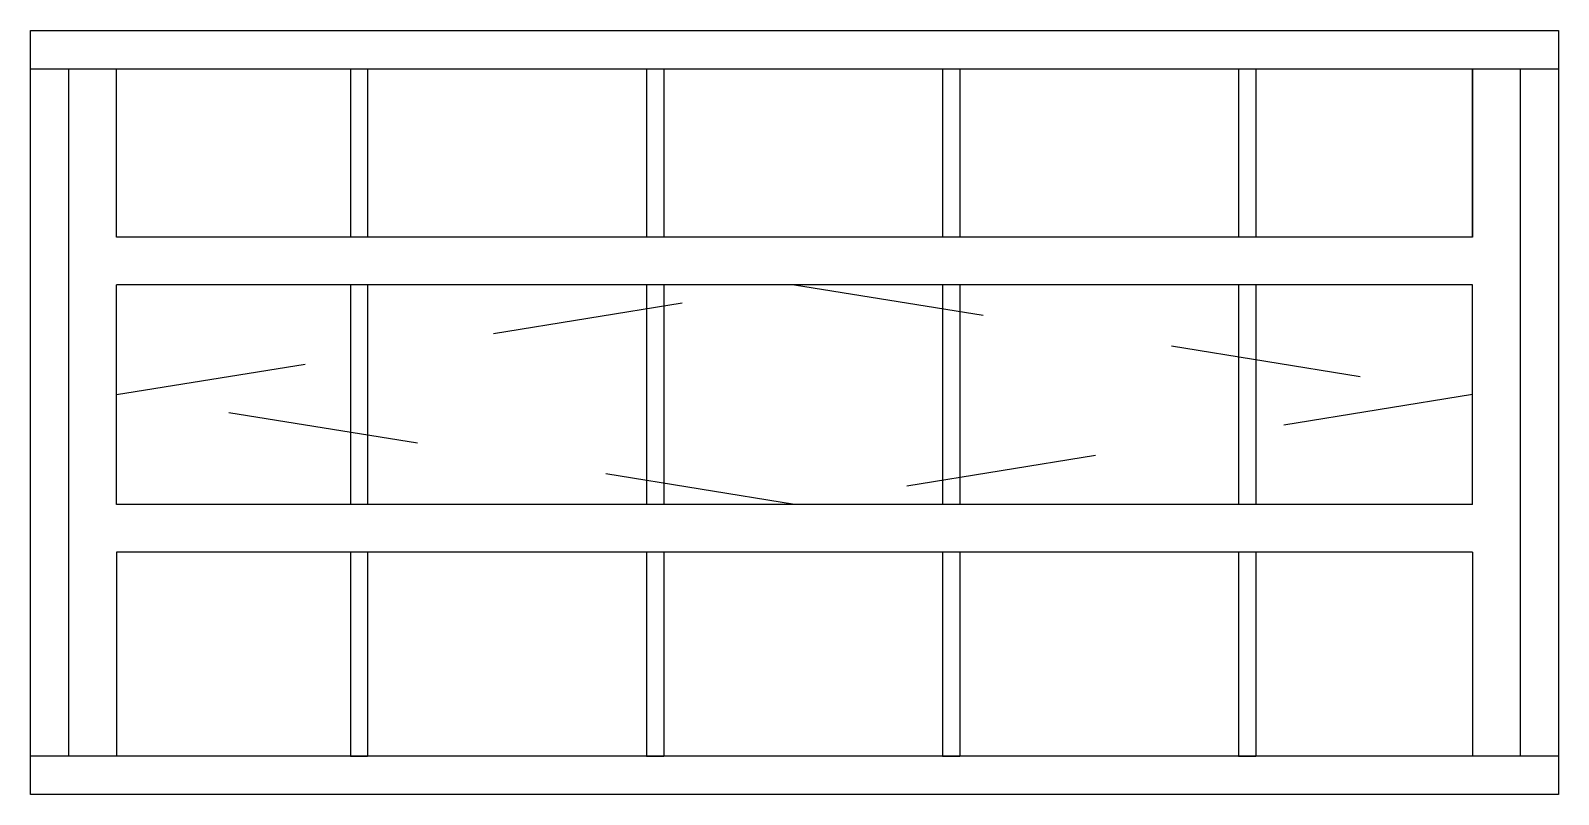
# Model space of a CAD drawing. Header units: millimetres. Extents: x 339.38 to 340.18, y 1324.947 to 1325.347.
import ezdxf

# ---------------------------------------------------------------- set-up
doc = ezdxf.new("R2010")
doc.units = ezdxf.units.MM
doc.header["$LTSCALE"] = 0.5
doc.linetypes.add('HIDDEN2', pattern=[0.1875, 0.125, -0.0625])
doc.layers.add('Gravia_Janelas', color=1, linetype='Continuous')
doc.layers.add('Gravia_Janelas_hidden2', color=1, linetype='HIDDEN2')

msp = doc.modelspace()

# ---------------------------------------------------------------- linework, layer by layer
at = {"layer": 'Gravia_Janelas', "color": 2, "linetype": 'Continuous'}
for p, q in [((339.38043, 1324.94658), (339.38043, 1325.34658)), ((339.38043, 1325.34658), (340.18043, 1325.34658)), ((340.18043, 1325.34658), (340.18043, 1324.94658)), ((340.18043, 1324.94658), (339.38043, 1324.94658))]:
    msp.add_line(p, q, dxfattribs=at)
at = {"layer": 'Gravia_Janelas', "linetype": 'Continuous'}
for p, q in [((339.38043, 1325.32658), (340.18043, 1325.32658)), ((339.40043, 1324.96658), (339.40043, 1325.32658)), ((339.40043, 1324.96658), (339.40043, 1325.32658)), ((339.42543, 1325.23847), (339.42543, 1325.32658)), ((340.13543, 1325.23847), (340.13543, 1325.32658)), ((340.13543, 1325.32658), (340.13543, 1325.23847)), ((340.16043, 1325.32658), (340.16043, 1324.96658)), ((340.16043, 1325.32658), (340.16043, 1324.96658)), ((340.13543, 1325.23847), (339.42543, 1325.23847)), ((340.13543, 1325.23847), (339.42543, 1325.23847)), ((340.13543, 1325.21347), (339.42543, 1325.21347)), ((340.13543, 1325.21347), (339.42543, 1325.21347)), ((339.42543, 1325.09847), (339.42543, 1325.21347)), ((339.42543, 1325.09847), (339.42543, 1325.21347)), ((340.13543, 1325.09847), (340.13543, 1325.21347)), ((340.13543, 1325.09847), (339.42543, 1325.09847)), ((340.13543, 1325.09847), (339.42543, 1325.09847)), ((340.13543, 1325.07347), (339.42543, 1325.07347)), ((339.42543, 1325.07347), (339.42543, 1324.96658)), ((340.13543, 1325.07347), (340.13543, 1324.96658)), ((340.18043, 1324.96658), (339.38043, 1324.96658))]:
    msp.add_line(p, q, dxfattribs=at)
at = {"layer": 'Gravia_Janelas'}
for p, q in [((339.54794, 1325.32658), (339.54794, 1325.23847)), ((339.54794, 1325.32658), (339.55693, 1325.32658)), ((339.55693, 1325.32658), (339.55693, 1325.23847)), ((339.70294, 1325.32658), (339.70294, 1325.23847)), ((339.70294, 1325.32658), (339.71193, 1325.32658)), ((339.71193, 1325.32658), (339.71193, 1325.23847)), ((339.85794, 1325.32658), (339.85794, 1325.23847)), ((339.85794, 1325.32658), (339.86693, 1325.32658)), ((339.86693, 1325.32658), (339.86693, 1325.23847)), ((340.01294, 1325.32658), (340.01294, 1325.23847)), ((340.01294, 1325.32658), (340.02193, 1325.32658)), ((340.02193, 1325.32658), (340.02193, 1325.23847)), ((339.54794, 1325.21347), (339.54794, 1325.09847)), ((339.55693, 1325.21347), (339.55693, 1325.09847)), ((339.70294, 1325.21347), (339.70294, 1325.09847)), ((339.71193, 1325.21347), (339.71193, 1325.09847)), ((339.85794, 1325.21347), (339.85794, 1325.09847)), ((339.86693, 1325.21347), (339.86693, 1325.09847)), ((340.01294, 1325.21347), (340.01294, 1325.09847)), ((340.02193, 1325.21347), (340.02193, 1325.09847)), ((339.54794, 1325.07347), (339.54794, 1324.96658)), ((339.55693, 1325.07347), (339.55693, 1324.96658)), ((339.70294, 1325.07347), (339.70294, 1324.96658)), ((339.71193, 1325.07347), (339.71193, 1324.96658)), ((339.85794, 1325.07347), (339.85794, 1324.96658)), ((339.86693, 1325.07347), (339.86693, 1324.96658)), ((340.01294, 1325.07347), (340.01294, 1324.96658)), ((340.02193, 1325.07347), (340.02193, 1324.96658)), ((339.54794, 1324.96658), (339.55693, 1324.96658)), ((339.70294, 1324.96658), (339.71193, 1324.96658)), ((339.85794, 1324.96658), (339.86693, 1324.96658)), ((340.01294, 1324.96658), (340.02193, 1324.96658))]:
    msp.add_line(p, q, dxfattribs=at)
at = {"layer": 'Gravia_Janelas_hidden2'}
for p, q in [((339.42543, 1325.15597), (339.78043, 1325.21347)), ((339.78043, 1325.21347), (340.13543, 1325.15597)), ((339.78043, 1325.09847), (339.42543, 1325.15597)), ((340.13543, 1325.15597), (339.78043, 1325.09847))]:
    msp.add_line(p, q, dxfattribs=at)

doc.saveas('drawing.dxf')
